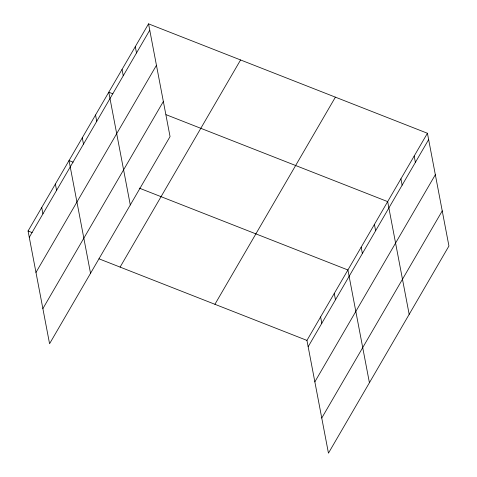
<?xml version="1.0" encoding="UTF-8"?>
<svg xmlns="http://www.w3.org/2000/svg" width="477" height="477" viewBox="0 0 477 477"><rect width="100%" height="100%" fill="white"/><g stroke="black" fill="none" stroke-linecap="round" stroke-linejoin="round"><path stroke-width="0.72" d="M148.544 23.85L170.05 136.595L49.572 343.738L28.065 230.993L148.544 23.85L427.428 133.262L448.935 246.007L328.456 453.15L306.949 340.405L427.428 133.262M29.276 237.331L149.754 30.188M35.972 272.445L156.456 65.301M42.876 308.625L163.355 101.482M120.097 267.102L240.575 59.953M214.918 304.302L335.397 97.153M308.154 346.743L428.638 139.6M314.856 381.856L435.334 174.713M321.754 418.037L442.239 210.888M112.876 93.814L108.786 92.21L130.293 204.955M166.05 114.671L387.67 201.616L409.177 314.361M73.118 162.168L69.028 160.564L90.535 273.309M139.242 188.111L347.912 269.976L369.419 382.721M28.065 230.993L32.156 232.597M98.966 258.808L306.949 340.405M414.173 156.045L415.384 162.383M400.924 178.833L402.129 185.171M374.415 224.405L375.626 230.743M361.161 247.187L362.371 253.525M334.258 293.45L335.462 299.789M320.604 316.931L321.808 323.269M135.295 46.639L136.5 52.971M122.04 69.421L123.251 75.76M95.537 114.993L96.742 121.331M82.282 137.781L83.493 144.12M55.374 184.044L56.584 190.383M41.72 207.519L42.93 213.857"/></g></svg>
